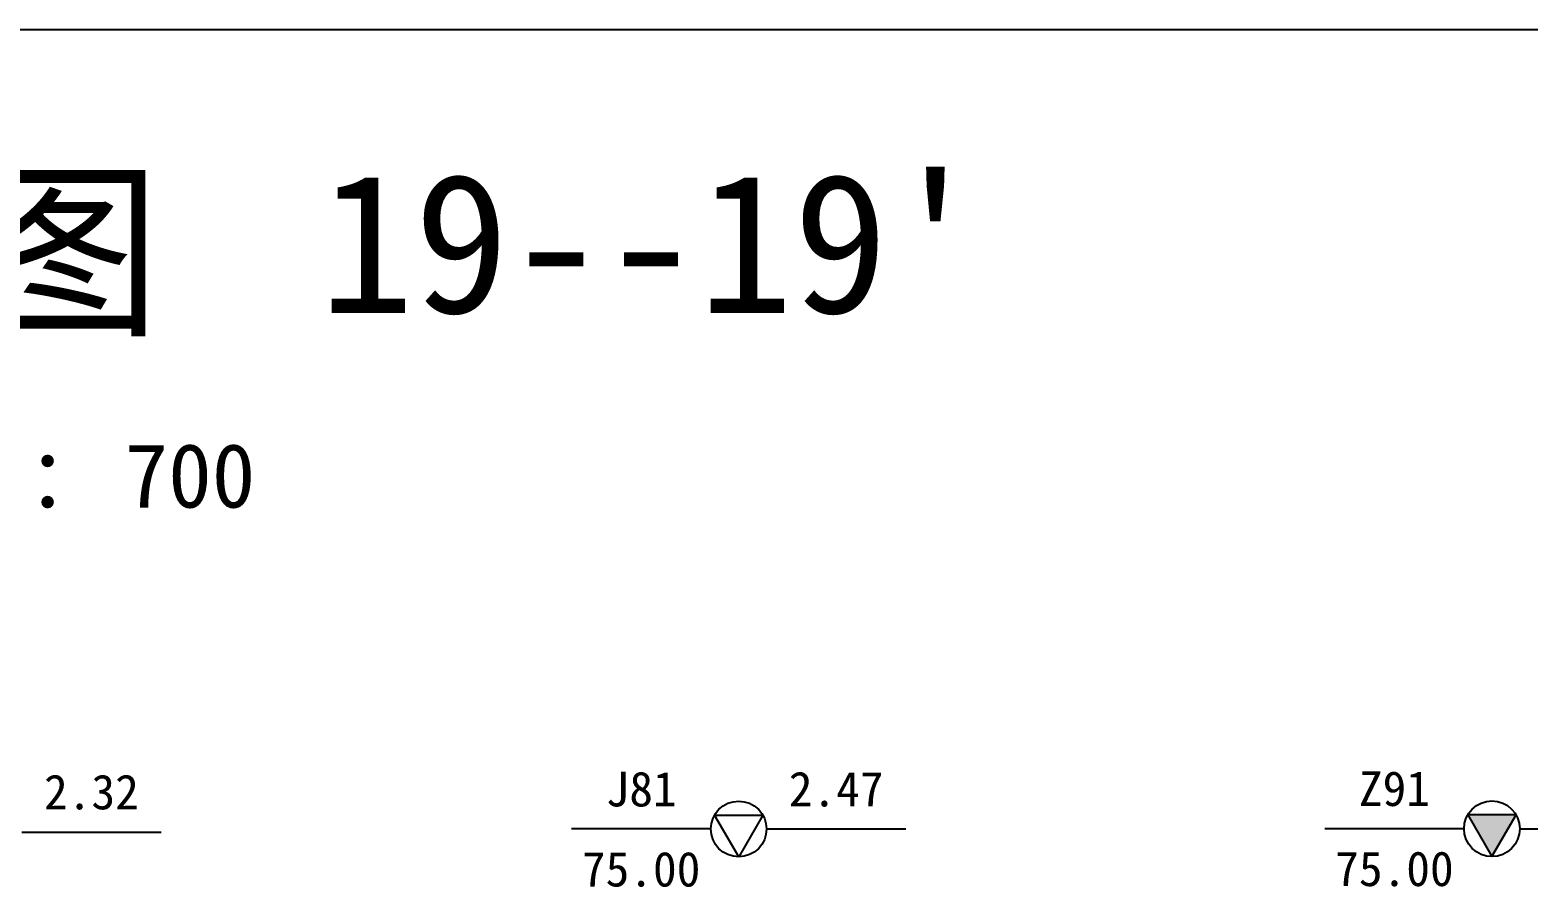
# Model space of a CAD drawing. Extents: x -37 to 3540, y -1485 to 297.
# Drawn here: x 371 to 478.6, y -670.5 to -609 of the extents above; entities that cross this region are included whole.
import ezdxf
from ezdxf.enums import TextEntityAlignment as Align

# ---------------------------------------------------------------- set-up
doc = ezdxf.new("R2010")
doc.units = 0
doc.layers.get('0').update_dxf_attribs({"linetype": 'CONTINUOUS'})
doc.layers.add('FRAME', color=7, linetype='CONTINUOUS')
doc.layers.add('HOLE', color=41, linetype='CONTINUOUS')
doc.styles.add('ST', font='')
doc.styles.get('ST').set_extended_font_data('SimSun')

# ---------------------------------------------------------------- blocks, each defined once
blk = doc.blocks.new('图头_剖面图A3')
at = {"style": 'ST'}
for s, height, p in [('工 程 地 质 剖 面 图', 10, (-15.09, 10.79)), ('比例尺：水平：1∶            垂直：1∶', 4.6, (-11.5, -5.76))]:
    blk.add_text(s, height=height, dxfattribs=at).set_placement(p, align=Align.MIDDLE_CENTER)
for tag, height, p in [('01_剖面号', 10, (64.41, 11.39)), ('02_横向比例', 4.6, (-18.82, -5.99)), ('03＿纵向比例', 4.6, (50.43, -5.28))]:
    blk.add_attdef(tag, text='', height=height, dxfattribs=at).set_placement(p, align=Align.MIDDLE_LEFT)
blk = doc.blocks.new('H_cpt_hole')
for p, q in [((-1.73, 1), (1.73, 1)), ((0, -2), (-1.73, 1)), ((1.73, 1), (0, -2))]:
    blk.add_line(p, q)
blk.add_circle((0, 0), 2)
blk = doc.blocks.new('H_spt_hole')
blk.add_hatch(color=256).paths.add_polyline_path([(1.73, 1), (-1.73, 1), (0, -2)])
blk.add_lwpolyline([(0, -2), (1.73, 1), (-1.73, 1)], close=True)
blk.add_circle((0, 0), 2)

msp = doc.modelspace()

# ---------------------------------------------------------------- linework, layer by layer
at = {"layer": 'FRAME', "linetype": 'Continuous'}
msp.add_line((681.72, -609), (-17.39, -609), dxfattribs=at)
at = {"layer": 'HOLE', "linetype": 'Continuous'}
for points in [[(370.46, -666.57), (380.46, -666.57)], [(419.92, -666.35), (409.92, -666.35)], [(423.92, -666.35), (433.92, -666.35)], [(473.99, -666.33), (463.99, -666.33)], [(477.99, -666.33), (487.99, -666.33)]]:
    msp.add_lwpolyline(points, dxfattribs=at)

# ---------------------------------------------------------------- block references
at = {"layer": 'FRAME'}
ref = msp.add_blockref('图头_剖面图A3', (327.41, -635.7), dxfattribs=at)
ref.add_attrib('01_剖面号', "19--19'", dxfattribs={"layer": '0', "height": 10, "style": 'ST'}).set_placement((391.82, -624.31), align=Align.MIDDLE_LEFT)
ref.add_attrib('03＿纵向比例', '700', dxfattribs={"layer": '0', "height": 4.6, "style": 'ST'}).set_placement((377.84, -640.98), align=Align.MIDDLE_LEFT)
at = {"layer": 'HOLE'}
for name, p in [('H_cpt_hole', (421.92, -666.35)), ('H_spt_hole', (475.99, -666.33))]:
    msp.add_blockref(name, p, dxfattribs=at)

# ---------------------------------------------------------------- texts
at = {"layer": 'HOLE', "style": 'ST'}
for s, p in [('J81', (414.92, -663.48)), ('2.47', (428.92, -663.48)), ('Z91', (468.99, -663.45)), ('2.32', (375.46, -663.69)), ('75.00', (414.92, -669.23)), ('75.00', (468.99, -669.2))]:
    msp.add_text(s, height=2.5, dxfattribs=at).set_placement(p, align=Align.MIDDLE_CENTER)

doc.saveas('drawing.dxf')
